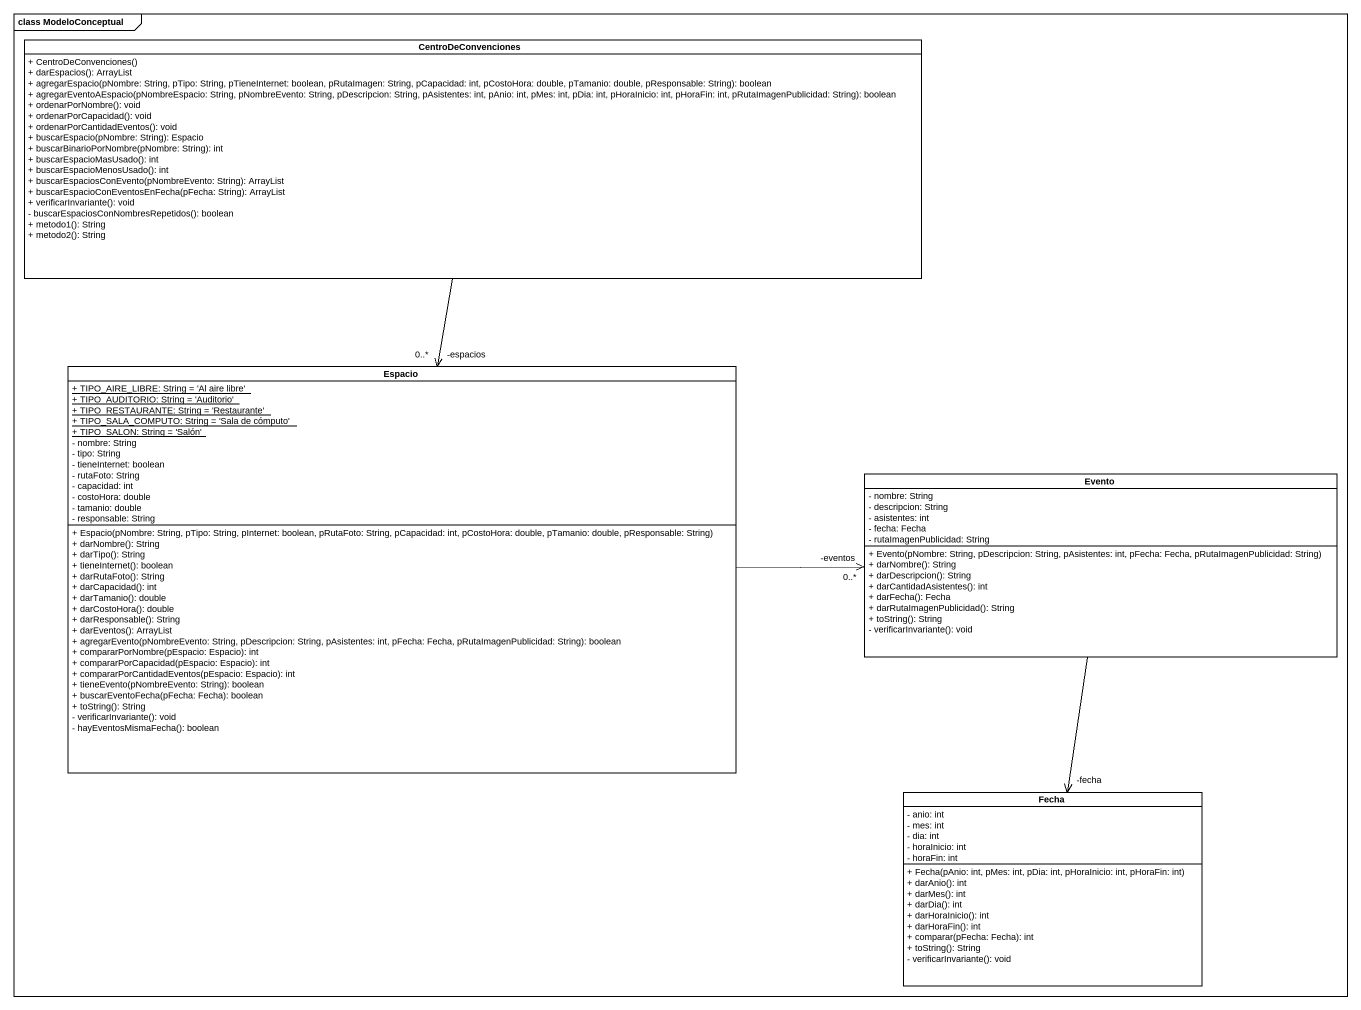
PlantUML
@startuml
mainframe class ModeloConceptual
hide circle
hide empty members
skinparam classAttributeIconSize 0
class CentroDeConvenciones {
  + CentroDeConvenciones()
  + darEspacios(): ArrayList
  + agregarEspacio(pNombre: String, pTipo: String, pTieneInternet: boolean, pRutaImagen: String, pCapacidad: int, pCostoHora: double, pTamanio: double, pResponsable: String): boolean
  + agregarEventoAEspacio(pNombreEspacio: String, pNombreEvento: String, pDescripcion: String, pAsistentes: int, pAnio: int, pMes: int, pDia: int, pHoraInicio: int, pHoraFin: int, pRutaImagenPublicidad: String): boolean
  + ordenarPorNombre(): void
  + ordenarPorCapacidad(): void
  + ordenarPorCantidadEventos(): void
  + buscarEspacio(pNombre: String): Espacio
  + buscarBinarioPorNombre(pNombre: String): int
  + buscarEspacioMasUsado(): int
  + buscarEspacioMenosUsado(): int
  + buscarEspaciosConEvento(pNombreEvento: String): ArrayList
  + buscarEspacioConEventosEnFecha(pFecha: String): ArrayList
  + verificarInvariante(): void
  - buscarEspaciosConNombresRepetidos(): boolean
  + metodo1(): String
  + metodo2(): String
}
class Espacio {
  {static} + TIPO_AIRE_LIBRE: String = 'Al aire libre'
  {static} + TIPO_AUDITORIO: String = 'Auditorio'
  {static} + TIPO_RESTAURANTE: String = 'Restaurante'
  {static} + TIPO_SALA_COMPUTO: String = 'Sala de cómputo'
  {static} + TIPO_SALON: String = 'Salón'
  - nombre: String
  - tipo: String
  - tieneInternet: boolean
  - rutaFoto: String
  - capacidad: int
  - costoHora: double
  - tamanio: double
  - responsable: String
  + Espacio(pNombre: String, pTipo: String, pInternet: boolean, pRutaFoto: String, pCapacidad: int, pCostoHora: double, pTamanio: double, pResponsable: String)
  + darNombre(): String
  + darTipo(): String
  + tieneInternet(): boolean
  + darRutaFoto(): String
  + darCapacidad(): int
  + darTamanio(): double
  + darCostoHora(): double
  + darResponsable(): String
  + darEventos(): ArrayList
  + agregarEvento(pNombreEvento: String, pDescripcion: String, pAsistentes: int, pFecha: Fecha, pRutaImagenPublicidad: String): boolean
  + compararPorNombre(pEspacio: Espacio): int
  + compararPorCapacidad(pEspacio: Espacio): int
  + compararPorCantidadEventos(pEspacio: Espacio): int
  + tieneEvento(pNombreEvento: String): boolean
  + buscarEventoFecha(pFecha: Fecha): boolean
  + toString(): String
  - verificarInvariante(): void
  - hayEventosMismaFecha(): boolean
}
class Evento {
  - nombre: String
  - descripcion: String
  - asistentes: int
  - fecha: Fecha
  - rutaImagenPublicidad: String
  + Evento(pNombre: String, pDescripcion: String, pAsistentes: int, pFecha: Fecha, pRutaImagenPublicidad: String)
  + darNombre(): String
  + darDescripcion(): String
  + darCantidadAsistentes(): int
  + darFecha(): Fecha
  + darRutaImagenPublicidad(): String
  + toString(): String
  - verificarInvariante(): void
}
class Fecha {
  - anio: int
  - mes: int
  - dia: int
  - horaInicio: int
  - horaFin: int
  + Fecha(pAnio: int, pMes: int, pDia: int, pHoraInicio: int, pHoraFin: int)
  + darAnio(): int
  + darMes(): int
  + darDia(): int
  + darHoraInicio(): int
  + darHoraFin(): int
  + comparar(pFecha: Fecha): int
  + toString(): String
  - verificarInvariante(): void
}
CentroDeConvenciones --> "-espacios\n0..*" Espacio
Espacio -right-> "-eventos\n0..*" Evento
Evento --> "-fecha" Fecha
@enduml
